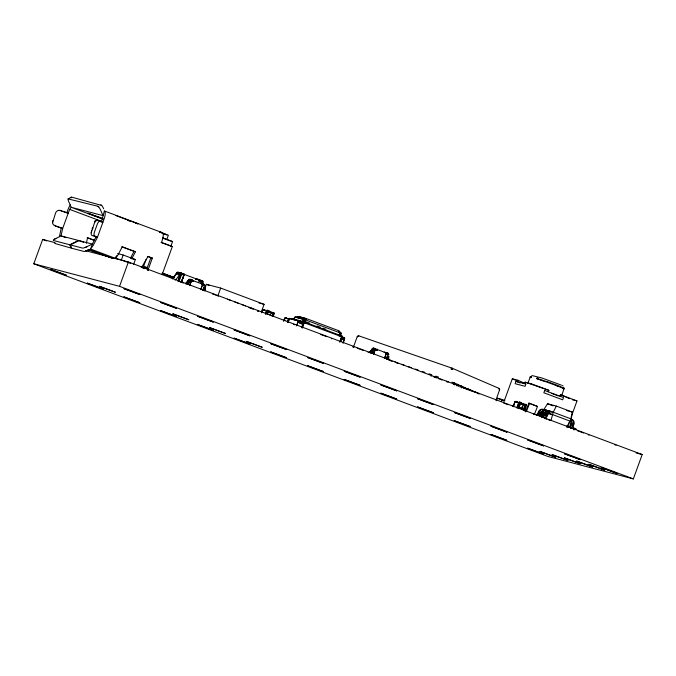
<?xml version="1.0" encoding="UTF-8"?>
<svg xmlns="http://www.w3.org/2000/svg" width="676" height="676" viewBox="0 0 676 676"><rect width="100%" height="100%" fill="white"/><g stroke="black" fill="none" stroke-linecap="round" stroke-linejoin="round"><path stroke-width="1.01" d="M373.608 353.616L375.543 348.757L375.197 349.348M181.345 282.323L184.269 274.042L181.303 282.407M304.952 322.08L305.544 319.9L295.006 317.002L296.02 317.407M384.188 352.458L384.467 352.103L388.446 353.852L388.244 353.286L385.497 352.669L388.244 353.286L388.827 354.537M205.073 285.695L204.49 284.444L201.744 283.827L204.49 284.444L204.701 285.01L202.496 284.097L204.701 285.01L202.521 284.419L203.569 285.289L202.42 284.858L200.654 289.658M273.594 313.301L272.2 316.199M83.68 242.346L78.543 240.479L69.789 244.763L53.472 240.495A4.115 0.794 -23.4 0 1 54.215 239.338L61.017 235.89L62.691 228.412L54.849 225.691A4.115 3.65 -66.7 0 1 52.559 222.717L55.533 213.134A4.115 3.65 -66.7 0 1 58.474 210.388L60.392 210.464L68.234 213.185L62.843 211.436M542.236 416.999L542.887 412.022M571.33 419.01L572.242 412.039L556.323 406.073L547.518 403.766L543.715 409.74L553.247 412.233L571.33 419.01L566.699 427.266M339.056 331.493L339.817 333.657M199.648 280.295L196.108 278.858L195.77 279.602L196.572 278.935A40.518 1.2 20 0 1 199.386 279.687L202.935 281.157L203.104 282.12L201.6 283.54M104.67 211.106L105.033 211.672A8.23 2.493 -69.5 0 1 103.969 219.328L97.369 237.479L91.978 235.4A4.115 1.893 -70.9 0 1 91.175 232.823L94.37 223.291A4.115 1.893 -70.9 0 1 96.457 220.317L97.521 220.182L101.476 221.88L104.366 210.963L162.384 232.705A8.23 2.493 -69.5 0 1 161.986 241.07L161.48 242.473L172.329 246.537L162.155 274.498M199.386 279.687L198.617 282.703M59.412 236.718L61.262 228.04L56.302 226.316A4.115 3.65 -66.7 0 1 54.764 225.201M564.114 388.844L564.232 388.294L563.412 388.751L563.522 387.509L564.114 388.844L564.097 388.159L561.739 395.747M86.325 243.352L87.584 237.741L94.184 240.208M201.963 283.869L202.521 280.861M91.175 232.823L91.64 230.786M193.53 280.684L193.437 281.486L192.288 281.055L193.437 281.486L193.589 280.836L191.308 279.636L189.863 281.022L188.705 279.771L189.948 279.196L191.519 280.109M377.183 350.329L377.47 349.264L377.183 350.329L375.315 349.45L373.634 354.3M52.804 220.63L52.559 222.717M340.239 333.817L340.256 332.389L338.93 330.826L339.851 332.22L339.758 333.614M551.016 420.328L553.247 412.233L556.323 406.073M301.411 323.863L301.902 321.979L289.362 318.354L288.094 321.827M55.119 243.115A4.115 0.794 -23.4 0 0 54.798 243.453L71.242 248.117L69.789 244.763M178.971 281.537L181.743 273.839L184.125 274.777L181.219 282.627M501.381 401.459L501.998 399.448L497.384 398.24L496.319 400.75M204.87 290.967L204.972 287.249L204.566 290.418L204.752 289.522L205.056 290.367M388.624 359.809L388.725 356.091L388.32 359.26L388.506 358.373L388.81 359.209M178.227 281.267L181.134 272.977L180.23 273.028L178.396 274.811L176.622 272.572L177.864 271.997L180.619 273.349M200.992 283.557L201.701 281.317L199.268 280.836L199.369 280.396L202.724 281.436L198.186 279.678A40.518 1.2 20 0 0 196.065 279.154M341.448 338.87L342.064 337.02L341.312 338.811M200.814 289.582L202.656 284.562L204.591 285.483L202.758 290.274M384.568 358.424L386.41 353.404L388.446 353.852L386.241 352.94L386.799 353.092M178.168 280.464L180.517 273.636L183.965 275.098L181.633 274.228M189.888 285.449L191.57 280.608L193.615 281.174L191.756 279.67M523.706 410.028L525.404 405.203L526.41 405.144L525.784 404.392L524.889 404.476L525.784 404.392L525.987 404.958L524.99 406.107L520.089 403.268L520.283 402.33L519.65 402.169L521.39 403.166L519.126 402.144L520.283 402.33L518.56 402.592L516.996 407.848M265.499 314.019L266.378 310.698L268.102 310.436L267.907 311.366L272.808 314.205L273.805 313.064L273.603 312.498L272.707 312.582L274.017 312.785L274.228 313.241L273.222 313.301L274.186 313.748L273.112 316.638M287.545 322.283L288.424 318.954L290.148 318.7L289.522 318.531M261.62 312.811L262.66 309.912L264.578 309.861L263.564 310.352L262.956 309.507L264.578 309.861M283.675 321.075L284.714 318.176L286.632 318.126L285.61 318.607L284.714 318.176M513.118 406.639L514.842 401.814L516.76 401.764L515.746 402.245L515.137 401.4L516.76 401.764M176.098 274.524L177.332 272.344M189.855 284.765L190.894 281.875M85.539 250.695L128.406 261.967L642.2 454.542L633.336 478.904L547.594 456.359L33.8 263.775L42.664 239.422L54.917 242.642M66.806 212.813L67.87 209.89A8.23 2.493 -69.5 0 1 70.355 204.904M103.681 208.808A4.115 0.963 63.9 0 0 101.687 205.436L71.47 197.096L68.082 198.905A4.115 0.963 63.9 0 0 68.859 201.955L71.166 207.279L69.62 209.383L62.691 228.412L61.262 228.04M116.162 256.381L115.444 258.359L118.021 254.869L122.263 246.808L135.453 251.751L131.795 258.714M95.941 237.107L92.35 244.087L79.016 240.597L70.262 244.889L71.715 248.244L83.841 251.413A4.115 0.794 -23.4 0 0 86.68 250.813L90.55 249.038L115.816 258.502L116.897 255.528M115.816 258.502L121.376 259.956L123.176 255.004L135.335 259.567L133.535 264.51M33.8 263.775L119.542 286.328L128.406 261.967M146.109 259.347L143.625 266.183L147.537 267.645M146.827 268.947L150.917 257.708L152.345 258.08L147.917 270.256M166.921 239.186L168.358 235.223L160.804 232.392M170.808 246.419L172.583 241.535L162.815 237.876M178.008 281.199L180.669 273.898L179.098 273.484M178.912 280.481L181.236 274.084M200.933 283.54L201.6 281.706L199.268 280.836L202.944 282.036L202.217 283.962M201.262 283.666L201.93 281.833M201.617 284.655L202.614 281.909M204.076 290.722L206.4 284.334L220.689 288.069L264.096 304.327L261.435 311.636M218.027 295.378L220.689 288.069M287.579 322.553L288.813 319.875M291.99 319.402L292.049 318.464L304.454 322.013M295.049 316.993L293.629 318.903L294.575 319.309M296.527 325.891L298.412 320.72M297.102 325.038L297.863 322.241L300.507 323.204M291.77 319.224L300.347 321.463L300.626 320.703M303.625 319.233L302.307 321.159L340.155 335.38L339.876 336.141M299.426 321.556L303.237 322.553L304.344 319.503L304.918 319.697L341.152 333.26L341.008 335.659L342.766 336.462L340.679 335.93M301.572 327.623L302.907 323.965L303.625 324.235L302.147 327.852M302.282 327.936L304.183 322.714L341.803 336.809L339.901 342.031M306.127 323.61L304.2 322.883L305.307 319.841M305.434 322.376L305.155 323.136L302.248 322.08M338.921 335.896L340.036 332.854L341.287 333.319L339.335 332.829M340.273 332.913L339.673 335.093L341.11 335.685L340.163 335.279M339.69 335.338L340.518 333.057L341.287 333.319M340.4 336.69L342.301 337.189L342.58 336.428M340.974 341.346L341.971 338.6L341.05 338.287L343.712 339.386M343.129 342.411L344.709 338.059L340.772 336.487M343.07 343.298L344.397 339.648L343.34 339.276M353.506 346.873L357.249 336.563L357.874 336.758A1.217 0.558 -70.9 0 1 358.812 335.845L451.957 368.133L498.972 388.354A1.217 1.082 -66.7 0 1 499.572 389.849L495.947 400.217M431.153 376.253L431.702 374.724L428.981 373.786M435.226 377.664L435.783 376.143L438.504 377.081M453.292 384.357L453.849 382.836L451.906 382.16M454.669 384.948L455.218 383.427L453.849 382.836M456.731 385.835L457.28 384.306L455.337 383.638M458.1 386.427L458.658 384.897L457.28 384.306M460.162 387.306L460.711 385.785L458.767 385.109M461.531 387.897L462.088 386.376L460.711 385.785M503.459 403.082L512.298 378.805L517.841 380.242L525.184 383.469M517.841 380.242L517.284 381.763L520.038 382.979M524.593 383.672L525.151 382.151L532.063 384.061L548.861 390.322L548.304 391.843M538.096 412.968L538.569 411.659L539.524 411.904L539.042 413.222L538.096 412.968L541.214 414.033L541.696 412.715A1.293 1.234 -75.3 0 1 543.293 411.938L544.129 409.648L546.081 410.383M552.267 412.005L550.315 411.27L549.487 413.551A1.293 1.234 -75.3 0 0 547.881 414.337L544.763 413.273L544.315 414.844L541.189 413.78L541.67 412.47L544.788 413.526A1.293 1.234 -75.3 0 1 546.394 412.74L547.222 410.459A3.726 3.549 -75.3 0 0 542.887 412.123M540.741 412.47A1.293 1.234 -75.3 0 1 542.346 411.684L543.174 409.402L545.126 410.129M541.189 413.78L542.144 414.025L542.617 412.715M549.174 411.194L546.267 410.214L545.439 412.495A1.293 1.234 -75.3 0 0 543.834 413.281L541.67 412.47M545.718 413.526L545.236 414.836L544.281 414.591L547.408 415.647L547.881 414.337M551.32 411.752L549.368 411.016L548.532 413.306A1.293 1.234 -75.3 0 0 546.935 414.092L546.453 415.402L547.408 415.647M559.88 396.178L560.429 394.657L576.991 400.936L570.983 417.447M567.443 427.164L569.217 422.306M570.924 419.095A3.726 3.549 -75.3 0 1 573.147 423.218L574.101 423.472A3.726 3.549 -75.3 0 0 571.879 419.348L571.043 421.63A1.293 1.234 -75.3 0 1 571.761 423.286L573.924 424.097L573.451 425.407L570.324 424.342L570.806 423.032A1.293 1.234 -75.3 0 0 570.088 421.385M571.761 423.286L571.279 424.596L570.324 424.342M181.506 281.816L184.261 274.304M384.399 358.508L386.173 353.7L388.337 354.325L386.511 359.125M265.879 313.926L266.792 310.74L265.355 313.884M287.934 322.19L288.846 319.004L287.401 322.148M517.351 407.746L519.134 402.93L518.56 402.592L519.405 402.516L516.76 407.628M524.584 410.459L526.367 405.642L525.404 405.203M309.574 323.17L304.614 321.328L306.439 318.649L298.446 316.537L296.02 317.221M527.948 382.962L530.474 376.566L530.195 377.123L531.192 377.647L531.218 377.005L530.195 377.123M189.795 284.647L190.877 281.85M373.549 353.489L374.994 349.762M525.472 411.828L528.919 403.09L537.513 406.453L534.42 414.312M526.46 411.338L529.562 403.479L528.919 403.09M178.261 280.498L180.914 273.78M339.808 341.963L341.245 338.33M187.903 283.937L189.779 281.554L187.21 284.342M302.975 324.286L303.668 322.562L304.183 322.714M305.028 320.601L306.042 319.114M371.648 352.779L373.532 350.396L370.963 353.193M178.32 281.3L180.146 276.788M185.494 283.895L188.705 279.771L186.779 282.23C184.818 284.85 187.886 282.188 185.706 283.362M369.24 352.745L372.738 348.208L373.701 348.039L375.569 349.078M302.916 324.362L303.668 322.562L300.347 321.463M301.141 323.77L301.902 321.979M272.352 316.334L273.526 313.579L274.186 313.748M523.756 410.079L525.32 406.394M187.345 284.19L189.187 279.982M371.099 353.041L372.941 348.824M71.081 197.958A4.115 0.963 63.9 0 1 71.081 197.434L71.208 197.138M304.073 320.263L305.155 318.852L306.439 318.649M573.924 429.894L574.6 428.423A2.434 2.315 -75.3 0 1 573.324 425.905L572.369 425.66A2.434 2.315 -75.3 0 0 573.654 428.178L576.189 429.192L574.6 428.423M341.946 338.972L342.732 337.299L341.845 339.039M263.15 310.123L263.91 309.338M285.196 318.388L285.965 317.602L286.632 318.126M515.332 402.026L516.092 401.24M130.891 257.488L134.025 251.371L135.453 251.751M202.394 284.402L202.682 283.971L203.222 284.697M386.148 353.252L386.435 352.813L384.441 352.407M283.624 320.99L284.419 319.706L284.934 320.306M513.363 406.682L512.949 405.87L514.554 403.344M175.414 275.749L176.622 272.572L179.334 275.157L178.363 276.408A18.607 17.517 -84.3 0 1 175.109 280.168M141.706 267.307L148.002 256.449L152.345 258.08M173.757 277.777L175.828 274.076A18.607 17.872 -64.5 0 1 172.726 278.089M189.407 279.543L189.948 279.196M373.16 348.385L373.701 348.039M296.468 317.416L297.203 316.833M68.082 198.905L97.868 206.256L98.688 206.907A4.115 0.963 63.9 0 1 100.682 210.278L102.98 215.602L71.166 207.279L102.634 219.075M525.26 404.763L525.784 404.392M305.408 319.613L303.794 321.032M369.459 352.204L370.997 351.021L372.451 348.613L373.617 349.872L375.51 348.512L377.369 350.016L375.315 349.45M54.215 239.338L55.854 238.417M70.262 244.889L82.388 248.058A4.115 0.794 -23.4 0 0 85.235 247.45L92.35 244.087L90.55 249.038L93.127 245.54L97.369 237.479L94.184 235.51A4.115 1.893 -70.9 0 1 94.53 231.784L97.251 224.297A4.115 1.893 -70.9 0 1 99.347 221.322L102.904 222.252M85.235 247.45L87.196 246.613M86.68 250.813L88.641 249.968M512.949 405.87L514.09 405.541L513.76 404.628M572.344 399.736L576.932 400.893M266.521 311.121L266.952 311.036M288.567 319.385L288.998 319.3M518.703 403.023L519.134 402.93M297.634 316.655L298.446 316.537M96.457 220.317L97.521 220.182M99.347 221.322L100.403 221.179M532.046 375.569L541.865 377.969L561.384 385.143M58.474 210.388L60.392 210.464M285.965 317.602L285.002 317.762L285.61 318.607M202.741 283.776L201.938 283.624M201.254 283.768L202.682 283.971L200.713 283.252L202.682 283.971M385.007 352.61L386.435 352.813M341.803 336.809L342.301 337.189M331.823 338.896L331.384 338.532M441.927 380.165L441.487 379.794M341.971 338.6L343.104 339.149M135.53 223.207L138.065 223.874L115.689 215.492M159.857 232.037L162.384 232.705M170.994 241.121L172.583 241.535M172.329 246.537L161.04 242.464M78.543 240.479L61.017 235.89L65.8 237.682M117.616 253.551L123.176 255.004M130.705 258.35L135.335 259.567M178.532 272.58L181.675 273.408M179.334 273.138L180.906 273.552L178.126 272.546M198.499 280.067L201.634 280.886L182.621 273.763M147.664 268.414L141.292 266.581M190.607 279.788L203.611 284.461L201.896 284.013M191.925 280.202L190.209 279.754L191.561 280.379M189.61 280.278L191.325 280.726M203.932 284.697L202.217 284.25L204.059 285.492M258.993 303L264.096 304.327M298.978 316.681L306.591 318.675L338.423 330.598M296.73 317.517L304.344 319.503M339.335 334.333L339.96 334.578M341.693 337.273L344.709 338.059M373.363 349.12L375.07 349.568M385.65 352.855L387.356 353.303L377.014 349.433M385.971 353.092L387.686 353.54M499.699 389.917L499.074 389.722M566.37 410.501L572.242 412.039M525.708 405.473L526.367 405.642M573.924 424.097L571.533 423.303M534.547 414.287L533.592 414.042L536.237 414.751A2.434 2.315 -75.3 0 0 538.823 413.678L537.868 413.433A2.434 2.315 -75.3 0 1 535.282 414.498M537.64 415.098L536.685 414.853L539.33 415.563A2.434 2.315 -75.3 0 0 541.915 414.489L540.969 414.244A2.434 2.315 -75.3 0 1 538.383 415.309M540.732 415.909L539.786 415.655L542.431 416.374A2.434 2.315 -75.3 0 0 545.017 415.301L544.062 415.047A2.434 2.315 -75.3 0 1 541.476 416.12M572.496 425.162L573.451 425.407M636.074 452.937L642.2 454.542M203.104 289.091L203.155 290.511M88.801 249.605L93.153 251.075M302.907 323.965L302.172 323.745M202.42 284.858L204.591 285.483M266.361 311.247L268.152 311.771M518.543 403.149L520.334 403.673M147.402 269.842L148.331 270.121M267.857 311.551L270.518 312.337M257.497 311.112L258.426 311.382M353.134 346.881L354.063 347.151M520.038 403.454L522.7 404.231M463.229 388.151L464.158 388.421M573.332 429.412L574.254 429.691M530.542 383.562L531.404 383.833M303.237 322.553L304.2 322.883M266.538 310.935L268.338 311.501M518.72 402.828L520.52 403.395L517.081 402.051M267.966 311.163L270.577 311.991M303.262 324.134L301.631 323.567M520.148 403.065L522.759 403.893L522.379 403.538M390.762 360.908L392.148 361.364M465.544 388.877L471.417 390.939M301.006 323.348L302.104 323.753M525.151 382.151L548.861 390.322M388.193 359.64L390.914 360.587M394.987 361.998L397.708 362.944M401.789 364.356L404.51 365.302M408.591 366.713L411.304 367.659M415.385 369.071L418.106 370.017M422.187 371.428L424.908 372.366M453.283 382.751L455.218 383.427M456.714 384.23L458.658 384.897M460.145 385.7L462.088 386.376M462.198 386.587L465.519 387.855L463.575 387.179M465.637 388.066L468.95 389.325L467.006 388.658M469.068 389.545L472.38 390.804L470.437 390.128M472.499 391.015L475.811 392.283L473.868 391.607M475.929 392.494L479.242 393.762L477.298 393.086M300.305 323.103L301.344 323.5M320.5 334.451L321.835 334.916M357.207 348.208L363.401 350.438M504.668 403.462L506.003 403.935M577.397 430.739L581.512 432.209M614.771 444.732L616.106 445.197M92.832 250.914L94.353 251.455M447.174 381.441L446.591 381.23A1.217 0.558 -70.9 0 0 446.456 381.83M212.408 293.883L213.819 294.398M249.106 307.639L253.297 309.177M322.503 335.152L323.914 335.659M396.609 362.919L398.02 363.426M433.308 376.676L436.797 377.952M506.704 404.189L508.115 404.696M94.243 251.455L95.924 252.021M298.733 322.562L299.629 322.891M141.123 267.138L143.202 267.907M178.515 281.148L183.407 283.016M214.52 294.651L215.906 295.167M324.615 335.913L326.694 336.69M472.11 391.193L473.496 391.708M95.358 251.869L113.188 258.485M544.814 418.452L546.892 419.221M582.205 432.463L583.591 432.978M159.375 232.02L166.93 234.851M127.874 220.435L130.798 221.525M163.431 233.752L166.389 234.868M162.967 238.205L170.208 240.918M102.786 218.433L87.736 213.177L103.293 219.007M69.62 209.383L102.068 221.542M516.32 380.385L512.357 378.856M522.109 382.557L524.998 383.638M547.518 403.766L553.137 405.87M121.773 246.782L134.025 251.371M147.444 256.407L150.917 257.708M87.103 237.715L94.64 240.538M529.562 403.479L537.513 406.453M206.4 284.334L209.357 285.441M317.154 326.026L320.187 327.142M322.942 328.19L325.832 329.271M570.502 421.292L552.41 414.515L541.941 411.878A3.726 3.549 -75.3 0 1 546.267 410.214M520.081 402.626L525.286 404.578M548.532 413.306L551.439 414.287M520.165 402.761L525.37 404.713M546.394 412.74L548.346 413.475M516.363 401.654L522.751 404.037M543.293 411.938L545.245 412.664M542.346 411.684L544.298 412.419M518.627 402.964L523.511 404.755M386.173 353.7L387.424 353.742L386.275 353.261L388.337 354.325M518.458 403.335L520.19 403.986M544.763 413.273L546.935 414.092M538.569 411.659L541.696 412.715M267.899 310.732L273.104 312.684M267.975 310.867L270.586 311.839M264.181 309.76L270.569 312.143M286.235 318.024L289.708 319.325M266.631 310.808L268.364 311.459M286.945 318.421L289.548 319.393M542.144 414.025L544.315 414.844M266.445 311.061L273.07 313.503M539.042 413.222L541.214 414.033M501.998 399.448L504.887 400.538M266.268 311.433L268.009 312.084M497.384 398.24L503.164 400.412M162.181 272.986L173.926 277.388M163 273.653L173.47 277.574M162.155 273.484L172.921 277.515M227.432 299.189L231.057 300.55M234.673 301.902L238.29 303.262M241.907 304.614L245.523 305.966M249.14 307.326L252.756 308.678M142.07 267.569L145.027 268.676M121.376 259.956L130.73 263.463M113.222 258.553L87.99 249.638M42.664 239.422L46.619 240.901M119.542 286.328L633.336 478.904M288.576 319.807L289.252 320.069M294.474 319.511L292.826 318.869M289.362 318.354L292.015 319.393M216.599 295.42L218.5 296.147M92.967 228.125L92.299 227.846A1.648 1.572 -75.3 0 0 92.595 229.451M548.802 419.948L550.399 420.573M438.699 378.678L440.304 379.304M447.732 381.653L448.129 381.805A1.217 1.082 -66.7 0 1 447.782 382.329M94.91 221.838L94.589 221.677A1.648 1.572 -75.3 0 1 96.626 220.68A1.648 0.499 -69.5 0 0 96.482 220.697M293.502 324.286L294.685 324.776M560.429 394.657L569.615 398.696M588.281 434.82L588.973 435.133M478.185 393.55L478.878 393.871M368.09 352.28L368.775 352.602M352.88 346.932L353.573 347.253M257.987 311.019L258.68 311.332M147.892 269.749L148.585 270.07M191.57 280.608L193.437 281.486M514.842 401.814L515.746 402.245M262.66 309.912L263.564 310.352M181.109 272.842L183.357 273.949M562.221 385.523L563.091 385.971M357.249 336.563L357.376 336.631A1.217 1.082 -66.7 0 1 358.812 335.845M100.868 204.786L101.687 205.436M97.868 206.256L98.688 206.907M94.184 235.51L94.86 236.406M339.808 332.507L339.893 333.285M557.827 386.638L557.354 385.92L557.362 386.545M542.051 417.498A4.859 4.631 -75.3 0 0 544.019 415.495L543.065 415.25A4.859 4.631 -75.3 0 1 541.687 416.864M543.174 409.402A3.726 3.549 -75.3 0 0 538.84 411.067L539.794 411.312A3.726 3.549 -75.3 0 1 544.129 409.648M540.538 415.292A4.859 4.631 -75.3 0 0 540.927 414.692L539.972 414.439A4.859 4.631 -75.3 0 1 539.127 415.588M545.033 412.69A3.726 3.549 -75.3 0 1 549.368 411.016M544.51 418.596A4.859 4.631 -75.3 0 0 547.112 416.306L546.157 416.061A4.859 4.631 -75.3 0 1 544.188 418.064M545.988 412.935A3.726 3.549 -75.3 0 1 550.315 411.27M570.645 428.5A4.859 4.631 -75.3 0 1 570.13 425.035L571.085 425.288A4.859 4.631 -75.3 0 0 571.296 428.111M566.691 425.948A2.434 2.315 -75.3 0 0 567.46 426.556L569.995 427.57L568.415 426.81A2.434 2.315 -75.3 0 1 567.367 425.779M171.408 276.915A40.518 1.2 20 0 1 169.828 276.332M167.487 275.462A40.518 1.2 20 0 1 162.933 273.755M174.247 277.616A40.518 1.2 20 0 1 169.084 275.707M168.231 275.394A40.518 1.2 20 0 1 162.443 273.222M498.972 388.354A1.217 0.558 -70.9 0 1 499.209 389.114M551.591 393.356A16.207 0.482 20 0 1 555.993 395.029M556.762 395.333A16.207 0.482 20 0 1 558.19 395.899M183.559 274.202A40.518 1.2 20 0 1 181.979 273.788M173.648 277.667A18.438 17.018 -59.2 0 1 172.464 278.833M173.977 276.89A18.472 17.01 -57.8 0 1 172.219 278.689M183.813 273.932A40.518 1.2 20 0 1 181.869 273.417M60.908 210.912A4.115 3.65 -66.7 0 1 61.846 211.089M386.621 357.105L386.976 358.905L386.621 357.105M203.991 287.401L203.966 288.373L203.991 287.401M387.737 356.244L387.711 357.215L387.737 356.244M525.252 409.842L525.125 411.261L524.399 410.155L525.252 409.842L525.632 406.927L524.83 407.028L525.421 408.397L523.604 408.49L524.153 409.605L525.252 409.842M273.45 315.033L273.239 316.503L272.648 315.126L273.45 315.033M522.92 408.245L522.759 409.107L520.757 408.355L520.976 407.51L522.92 408.245M270.197 314.222L269.977 315.109L270.915 315.455L270.197 314.222M522.379 406.115L522.159 407.011L523.106 407.358L522.379 406.115M519.557 406.969L519.295 407.789L520.089 408.093L519.058 406.014L519.557 404.654L520.14 405.27L519.058 406.014L518.179 408.659L519.176 408.203L518.593 407.349L519.557 406.969M188.579 281.622L187.97 282.382L188.579 281.622M372.324 350.464L371.724 351.224L372.324 350.464M177.104 272.783L176.436 274.608L177.104 272.783M515.965 381.416L515.137 383.706L525.083 386.309L525.92 384.019L515.965 381.416M544.687 390.483L543.859 392.773L562.669 399.82L563.497 397.53L544.687 390.483M267.375 312.751L266.876 314.12L267.958 313.368L267.375 312.751M187.903 283.244L187.269 283.937L187.903 283.244M371.648 352.086L371.023 352.779L371.648 352.086M531.184 376.659L530.33 377.09L531.606 376.202L531.184 376.659M536.896 378.154L536.609 378.704L544.772 381.382A15.016 0.448 20 0 1 562.001 387.838L563.826 388.649L563.488 387.855L563.116 388.32L560.962 386.782A14.931 0.439 20 0 0 546.926 381.526L542.575 380.622L542.22 379.878L540.606 379.954L540.234 379.219L538.924 379.405L538.586 378.687L537.572 378.983L537.75 377.833L536.896 378.154M187.674 283.193L186.373 283.717L187.674 283.193M371.428 352.035L370.127 352.568L371.428 352.035M370.566 351.807L369.586 352.407L370.566 351.807M267.206 310.58L266.792 310.74L266.944 310.25L269.209 311.273L267.468 310.267L268.102 310.436L267.206 310.58M289.26 318.844L288.846 319.004L288.99 318.506L289.277 318.886M50.582 269.386L66.375 275.225L50.582 269.386M124.071 288.711L139.864 294.55L124.071 288.711M87.28 283.134L103.073 288.982L87.28 283.134M99.524 286.362L115.317 292.201L99.524 286.362M160.77 302.459L176.563 308.307L160.77 302.459M123.978 296.891L139.771 302.738L123.978 296.891M197.468 316.216L213.261 322.063L197.468 316.216M160.677 310.647L176.47 316.495L160.677 310.647M172.929 313.867L188.722 319.714L172.929 313.867M234.166 329.972L249.959 335.82L234.166 329.972M197.375 324.404L213.168 330.251L197.375 324.404M209.628 327.623L225.421 333.471L209.628 327.623M270.865 343.729L286.666 349.576L270.865 343.729M234.073 338.161L249.866 344.008L234.073 338.161M246.326 341.38L262.119 347.227L246.326 341.38M307.563 357.486L323.365 363.333L307.563 357.486M270.772 351.917L286.573 357.765L270.772 351.917M344.27 371.242L360.063 377.09L344.27 371.242M307.479 365.674L323.272 371.521L307.479 365.674M380.968 384.999L396.761 390.846L380.968 384.999M344.177 379.43L359.97 385.269L344.177 379.43M417.667 398.755L433.46 404.594L417.667 398.755M380.875 393.187L396.668 399.026L380.875 393.187M454.365 412.512L470.158 418.351L454.365 412.512M417.574 406.935L433.367 412.782L417.574 406.935M491.063 426.26L506.856 432.108L491.063 426.26M454.272 420.692L470.065 426.539L454.272 420.692M527.762 440.017L543.563 445.864L527.762 440.017M490.97 434.448L506.763 440.296L490.97 434.448M564.46 453.773L580.262 459.621L564.46 453.773M527.669 448.205L543.47 454.052L527.669 448.205M539.921 451.424L555.714 457.272L539.921 451.424M552.174 454.644L567.967 460.491L552.174 454.644M564.418 457.872L580.211 463.711L564.418 457.872M576.67 461.091L592.463 466.939L576.67 461.091M588.914 464.311L604.707 470.158L588.914 464.311M601.167 467.53L616.96 473.377L601.167 467.53M204.346 290.376L203.687 290.207C203.138 288.804 204.777 289.227 204.346 290.376M388.1 359.218L387.441 359.049C386.883 357.646 388.531 358.077 388.1 359.218M451.602 369.257L451.027 369.054A1.217 0.558 -70.9 0 1 451.957 368.133A1.217 1.082 -66.7 0 1 452.565 369.628L451.602 369.257"/></g></svg>
